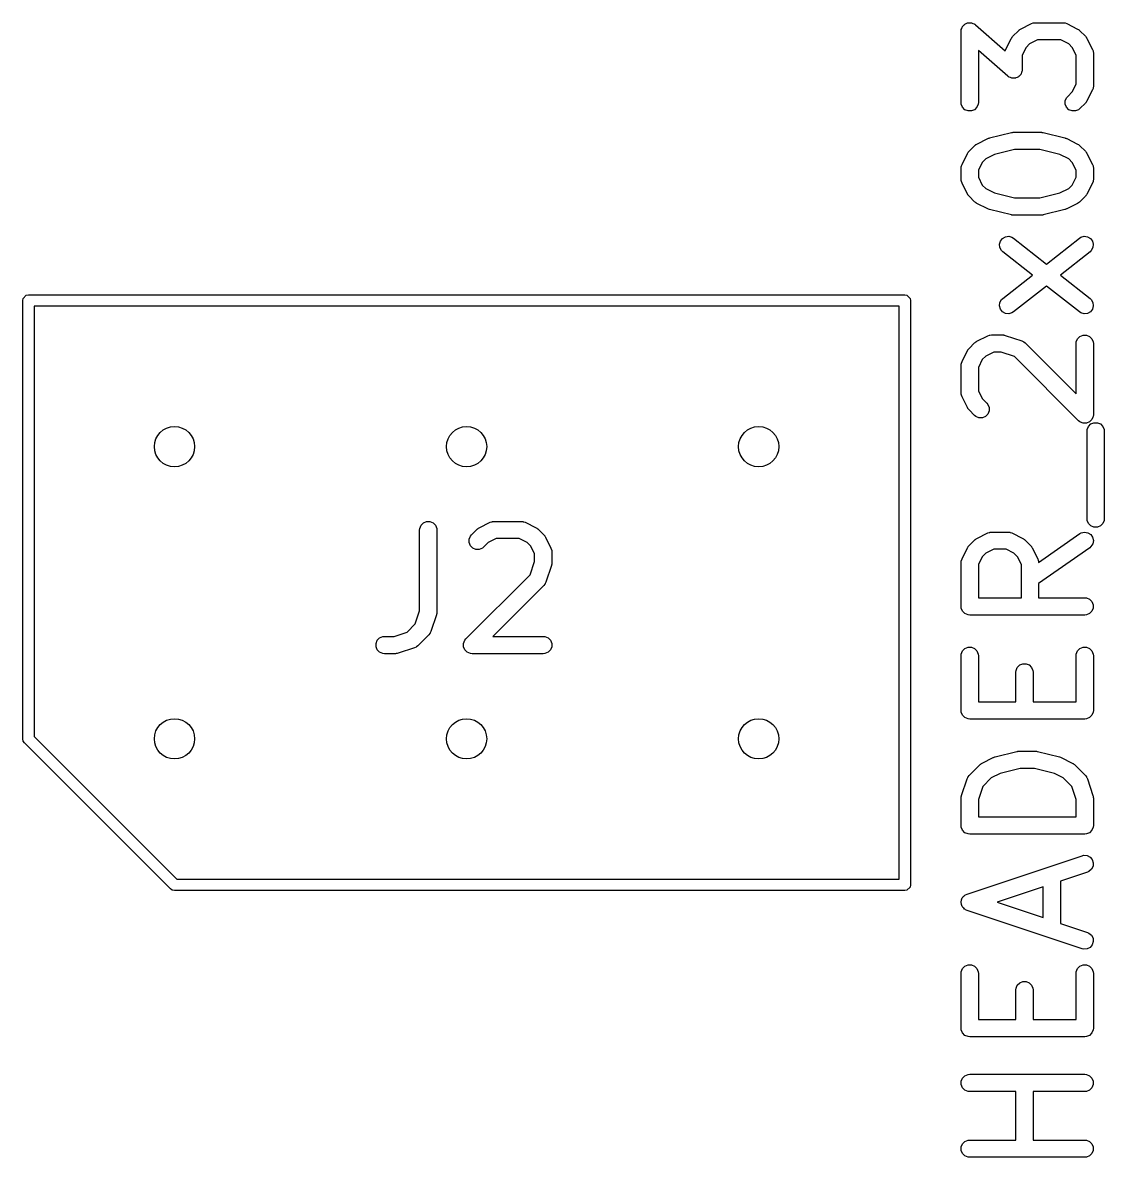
# Model space of a CAD drawing. Header units: inches. Extents: x 4.11 to 10.25, y -6.46 to -1.35.
# Drawn here: x 7.0835 to 7.4537, y -5.8519 to -5.4635 of the extents above; entities that cross this region are included whole.
import ezdxf

# ---------------------------------------------------------------- set-up
doc = ezdxf.new("R2010")
doc.units = ezdxf.units.IN
doc.header["$MEASUREMENT"] = 0
doc.layers.add('BLACK', color=250, linetype='CONTINUOUS')

msp = doc.modelspace()

# ---------------------------------------------------------------- linework, layer by layer
at = {"layer": 'BLACK', "linetype": 'CONTINUOUS'}
for p, q in [((7.40555, -5.46452), (7.40587, -5.46416)), ((7.40587, -5.46416), (7.40596, -5.46411)), ((7.40596, -5.46411), (7.40603, -5.46404)), ((7.40603, -5.46404), (7.40647, -5.46386)), ((7.40647, -5.46386), (7.4069, -5.46365)), ((7.4069, -5.46365), (7.407, -5.46364)), ((7.407, -5.46364), (7.40709, -5.4636)), ((7.40709, -5.4636), (7.40757, -5.4636)), ((7.40757, -5.4636), (7.40805, -5.46357)), ((7.40805, -5.46357), (7.40815, -5.4636)), ((7.40815, -5.4636), (7.40825, -5.4636)), ((7.40825, -5.4636), (7.40869, -5.46379)), ((7.40869, -5.46379), (7.40914, -5.46394)), ((7.40914, -5.46394), (7.40926, -5.46402)), ((7.40926, -5.46402), (7.40931, -5.46404)), ((7.40931, -5.46404), (7.40937, -5.4641)), ((7.40937, -5.4641), (7.40961, -5.46428)), ((7.4251, -5.46573), (7.42885, -5.46386)), ((7.42885, -5.46386), (7.42939, -5.46365)), ((7.42939, -5.46365), (7.42949, -5.46364)), ((7.42949, -5.46364), (7.42959, -5.4636)), ((7.42959, -5.4636), (7.43017, -5.46355)), ((7.43017, -5.46355), (7.43954, -5.46355)), ((7.43954, -5.46355), (7.44012, -5.4636)), ((7.44012, -5.4636), (7.44022, -5.46364)), ((7.44022, -5.46364), (7.44032, -5.46365)), ((7.44032, -5.46365), (7.44086, -5.46386)), ((7.44086, -5.46386), (7.44461, -5.46573)), ((7.40472, -5.4665), (7.40475, -5.46619)), ((7.40472, -5.49087), (7.40472, -5.4665)), ((7.40474, -5.46612), (7.40476, -5.46606)), ((7.40475, -5.46619), (7.40474, -5.46612)), ((7.40476, -5.46606), (7.40477, -5.46592)), ((7.40477, -5.46592), (7.40496, -5.46548)), ((7.40496, -5.46548), (7.40511, -5.46502)), ((7.40511, -5.46502), (7.40518, -5.46495)), ((7.40518, -5.46495), (7.40521, -5.46486)), ((7.40521, -5.46486), (7.40555, -5.46452)), ((7.40961, -5.46428), (7.41982, -5.47321)), ((7.42246, -5.46816), (7.42433, -5.46628)), ((7.42433, -5.46628), (7.42456, -5.4661)), ((7.42456, -5.4661), (7.42461, -5.46604)), ((7.42461, -5.46604), (7.4247, -5.46598)), ((7.4247, -5.46598), (7.42478, -5.46592)), ((7.42478, -5.46592), (7.42485, -5.46589)), ((7.42485, -5.46589), (7.4251, -5.46573)), ((7.44461, -5.46573), (7.44486, -5.46589)), ((7.44486, -5.46589), (7.44493, -5.46592)), ((7.44493, -5.46592), (7.44501, -5.46598)), ((7.44501, -5.46598), (7.4451, -5.46604)), ((7.4451, -5.46604), (7.44515, -5.4661)), ((7.44515, -5.4661), (7.44538, -5.46628)), ((7.44538, -5.46628), (7.44725, -5.46816)), ((7.42003, -5.47268), (7.4219, -5.46893)), ((7.4219, -5.46893), (7.42206, -5.46868)), ((7.42206, -5.46868), (7.42209, -5.46861)), ((7.42209, -5.46861), (7.42215, -5.46853)), ((7.42215, -5.46853), (7.42221, -5.46844)), ((7.42221, -5.46844), (7.42227, -5.46839)), ((7.42227, -5.46839), (7.42246, -5.46816)), ((7.42817, -5.4708), (7.42697, -5.472)), ((7.43086, -5.46945), (7.42817, -5.4708)), ((7.43884, -5.46945), (7.43086, -5.46945)), ((7.44154, -5.4708), (7.43884, -5.46945)), ((7.44274, -5.472), (7.44154, -5.4708)), ((7.44725, -5.46816), (7.44744, -5.46839)), ((7.44744, -5.46839), (7.4475, -5.46844)), ((7.4475, -5.46844), (7.44755, -5.46853)), ((7.44755, -5.46853), (7.44762, -5.46861)), ((7.44762, -5.46861), (7.44765, -5.46868)), ((7.44765, -5.46868), (7.44781, -5.46893)), ((7.44781, -5.46893), (7.44968, -5.47268)), ((7.42072, -5.48184), (7.41062, -5.47301)), ((7.41062, -5.47301), (7.41062, -5.49087)), ((7.41982, -5.47321), (7.42003, -5.47268)), ((7.42697, -5.472), (7.42562, -5.47469)), ((7.42562, -5.47469), (7.42562, -5.47962)), ((7.44409, -5.47469), (7.44274, -5.472)), ((7.44409, -5.48455), (7.44409, -5.47469)), ((7.44968, -5.47268), (7.44989, -5.47322)), ((7.44989, -5.47322), (7.4499, -5.47332)), ((7.4499, -5.47332), (7.44994, -5.47342)), ((7.44994, -5.47342), (7.44999, -5.474)), ((7.44999, -5.474), (7.44999, -5.48525)), ((7.42562, -5.47962), (7.42559, -5.47993)), ((7.42097, -5.48202), (7.42072, -5.48184)), ((7.42103, -5.48208), (7.42097, -5.48202)), ((7.42108, -5.4821), (7.42103, -5.48208)), ((7.42119, -5.48218), (7.42108, -5.4821)), ((7.42165, -5.48233), (7.42119, -5.48218)), ((7.42209, -5.48252), (7.42165, -5.48233)), ((7.42219, -5.48252), (7.42209, -5.48252)), ((7.42229, -5.48255), (7.42219, -5.48252)), ((7.42276, -5.48252), (7.42229, -5.48255)), ((7.42324, -5.48252), (7.42276, -5.48252)), ((7.42334, -5.48248), (7.42324, -5.48252)), ((7.42344, -5.48247), (7.42334, -5.48248)), ((7.42387, -5.48226), (7.42344, -5.48247)), ((7.42431, -5.48208), (7.42387, -5.48226)), ((7.42438, -5.48201), (7.42431, -5.48208)), ((7.42447, -5.48196), (7.42438, -5.48201)), ((7.42478, -5.4816), (7.42447, -5.48196)), ((7.42512, -5.48126), (7.42478, -5.4816)), ((7.42516, -5.48117), (7.42512, -5.48126)), ((7.42523, -5.48109), (7.42516, -5.48117)), ((7.42538, -5.48064), (7.42523, -5.48109)), ((7.42556, -5.4802), (7.42538, -5.48064)), ((7.42558, -5.48006), (7.42556, -5.4802)), ((7.4256, -5.48), (7.42558, -5.48006)), ((7.42559, -5.47993), (7.4256, -5.48)), ((7.4412, -5.48878), (7.44274, -5.48725)), ((7.44274, -5.48725), (7.44409, -5.48455)), ((7.44968, -5.48657), (7.44781, -5.49032)), ((7.44989, -5.48603), (7.44968, -5.48657)), ((7.4499, -5.48592), (7.44989, -5.48603)), ((7.44994, -5.48582), (7.4499, -5.48592)), ((7.44999, -5.48525), (7.44994, -5.48582)), ((7.40477, -5.49145), (7.40472, -5.49087)), ((7.41062, -5.49087), (7.41057, -5.49145)), ((7.44039, -5.49029), (7.44084, -5.48923)), ((7.44039, -5.49145), (7.44039, -5.49029)), ((7.44084, -5.48923), (7.4412, -5.48878)), ((7.44725, -5.49108), (7.44538, -5.49296)), ((7.44744, -5.49086), (7.44725, -5.49108)), ((7.4475, -5.49081), (7.44744, -5.49086)), ((7.44755, -5.49072), (7.4475, -5.49081)), ((7.44762, -5.49064), (7.44755, -5.49072)), ((7.44765, -5.49056), (7.44762, -5.49064)), ((7.44781, -5.49032), (7.44765, -5.49056)), ((7.40521, -5.49251), (7.40477, -5.49145)), ((7.40603, -5.49332), (7.40521, -5.49251)), ((7.40709, -5.49377), (7.40603, -5.49332)), ((7.40825, -5.49377), (7.40709, -5.49377)), ((7.40931, -5.49332), (7.40825, -5.49377)), ((7.41013, -5.49251), (7.40931, -5.49332)), ((7.41057, -5.49145), (7.41013, -5.49251)), ((7.44084, -5.49251), (7.44039, -5.49145)), ((7.44165, -5.49332), (7.44084, -5.49251)), ((7.44271, -5.49377), (7.44165, -5.49332)), ((7.44387, -5.49377), (7.44271, -5.49377)), ((7.44493, -5.49332), (7.44387, -5.49377)), ((7.44538, -5.49296), (7.44493, -5.49332)), ((7.41415, -5.50311), (7.41439, -5.50302)), ((7.41439, -5.50302), (7.41441, -5.50302)), ((7.41441, -5.50302), (7.41445, -5.503)), ((7.41445, -5.503), (7.42195, -5.50113)), ((7.42195, -5.50113), (7.42205, -5.50111)), ((7.42205, -5.50111), (7.42209, -5.5011)), ((7.42209, -5.5011), (7.42231, -5.50108)), ((7.42231, -5.50108), (7.42252, -5.50104)), ((7.42252, -5.50104), (7.42257, -5.50105)), ((7.42257, -5.50105), (7.42267, -5.50104)), ((7.42267, -5.50104), (7.43204, -5.50104)), ((7.43204, -5.50104), (7.43214, -5.50105)), ((7.43214, -5.50105), (7.43219, -5.50104)), ((7.43219, -5.50104), (7.4324, -5.50108)), ((7.4324, -5.50108), (7.43262, -5.5011)), ((7.43262, -5.5011), (7.43266, -5.50111)), ((7.43266, -5.50111), (7.43276, -5.50113)), ((7.43276, -5.50113), (7.44026, -5.503)), ((7.44026, -5.503), (7.4403, -5.50302)), ((7.4403, -5.50302), (7.44032, -5.50302)), ((7.44032, -5.50302), (7.44056, -5.50311)), ((7.40746, -5.50753), (7.40933, -5.50565)), ((7.40933, -5.50565), (7.40956, -5.50547)), ((7.40956, -5.50547), (7.40961, -5.50541)), ((7.40961, -5.50541), (7.4097, -5.50535)), ((7.4097, -5.50535), (7.40978, -5.50529)), ((7.40978, -5.50529), (7.40985, -5.50526)), ((7.40985, -5.50526), (7.4101, -5.5051)), ((7.4101, -5.5051), (7.41385, -5.50323)), ((7.41385, -5.50323), (7.41389, -5.50321)), ((7.41389, -5.50321), (7.41391, -5.5032)), ((7.41391, -5.5032), (7.41415, -5.50311)), ((7.44056, -5.50311), (7.4408, -5.5032)), ((7.4408, -5.5032), (7.44082, -5.50321)), ((7.44082, -5.50321), (7.44086, -5.50323)), ((7.44086, -5.50323), (7.44461, -5.5051)), ((7.44461, -5.5051), (7.44486, -5.50526)), ((7.44486, -5.50526), (7.44493, -5.50529)), ((7.44493, -5.50529), (7.44501, -5.50535)), ((7.44501, -5.50535), (7.4451, -5.50541)), ((7.4451, -5.50541), (7.44515, -5.50547)), ((7.44515, -5.50547), (7.44538, -5.50565)), ((7.44538, -5.50565), (7.44725, -5.50753)), ((7.40503, -5.51205), (7.4069, -5.5083)), ((7.4069, -5.5083), (7.40706, -5.50805)), ((7.40706, -5.50805), (7.40709, -5.50798)), ((7.40709, -5.50798), (7.40716, -5.5079)), ((7.40716, -5.5079), (7.40721, -5.50781)), ((7.40721, -5.50781), (7.40727, -5.50776)), ((7.40727, -5.50776), (7.40746, -5.50753)), ((7.41317, -5.51017), (7.41197, -5.51137)), ((7.4162, -5.50865), (7.41317, -5.51017)), ((7.42303, -5.50695), (7.4162, -5.50865)), ((7.43168, -5.50695), (7.42303, -5.50695)), ((7.43851, -5.50865), (7.43168, -5.50695)), ((7.44154, -5.51017), (7.43851, -5.50865)), ((7.44274, -5.51137), (7.44154, -5.51017)), ((7.44725, -5.50753), (7.44744, -5.50776)), ((7.44744, -5.50776), (7.4475, -5.50781)), ((7.4475, -5.50781), (7.44755, -5.5079)), ((7.44755, -5.5079), (7.44762, -5.50798)), ((7.44762, -5.50798), (7.44765, -5.50805)), ((7.44765, -5.50805), (7.44781, -5.5083)), ((7.44781, -5.5083), (7.44968, -5.51205)), ((7.40472, -5.51337), (7.40477, -5.51279)), ((7.40472, -5.51712), (7.40472, -5.51337)), ((7.40477, -5.51279), (7.40481, -5.51269)), ((7.40481, -5.51269), (7.40482, -5.51259)), ((7.40482, -5.51259), (7.40503, -5.51205)), ((7.41197, -5.51137), (7.41062, -5.51406)), ((7.41062, -5.51406), (7.41062, -5.51642)), ((7.44409, -5.51406), (7.44274, -5.51137)), ((7.44409, -5.51642), (7.44409, -5.51406)), ((7.44968, -5.51205), (7.44989, -5.51259)), ((7.44989, -5.51259), (7.4499, -5.51269)), ((7.4499, -5.51269), (7.44994, -5.51279)), ((7.44994, -5.51279), (7.44999, -5.51337)), ((7.44999, -5.51337), (7.44999, -5.51712)), ((7.40477, -5.51769), (7.40472, -5.51712)), ((7.40481, -5.51779), (7.40477, -5.51769)), ((7.40482, -5.5179), (7.40481, -5.51779)), ((7.40503, -5.51844), (7.40482, -5.5179)), ((7.4069, -5.52219), (7.40503, -5.51844)), ((7.41062, -5.51642), (7.41197, -5.51912)), ((7.44274, -5.51912), (7.44409, -5.51642)), ((7.44968, -5.51844), (7.44781, -5.52219)), ((7.44989, -5.5179), (7.44968, -5.51844)), ((7.4499, -5.51779), (7.44989, -5.5179)), ((7.44994, -5.51769), (7.4499, -5.51779)), ((7.44999, -5.51712), (7.44994, -5.51769)), ((7.40706, -5.52243), (7.4069, -5.52219)), ((7.40709, -5.52251), (7.40706, -5.52243)), ((7.41197, -5.51912), (7.41317, -5.52031)), ((7.41317, -5.52031), (7.4162, -5.52183)), ((7.4162, -5.52183), (7.42303, -5.52354)), ((7.43168, -5.52354), (7.43851, -5.52183)), ((7.43851, -5.52183), (7.44154, -5.52031)), ((7.44154, -5.52031), (7.44274, -5.51912)), ((7.44765, -5.52243), (7.44762, -5.52251)), ((7.44781, -5.52219), (7.44765, -5.52243)), ((7.40716, -5.52259), (7.40709, -5.52251)), ((7.40721, -5.52268), (7.40716, -5.52259)), ((7.40727, -5.52273), (7.40721, -5.52268)), ((7.40746, -5.52295), (7.40727, -5.52273)), ((7.40933, -5.52483), (7.40746, -5.52295)), ((7.40956, -5.52501), (7.40933, -5.52483)), ((7.40961, -5.52507), (7.40956, -5.52501)), ((7.4097, -5.52513), (7.40961, -5.52507)), ((7.40978, -5.5252), (7.4097, -5.52513)), ((7.40985, -5.52523), (7.40978, -5.5252)), ((7.4101, -5.52538), (7.40985, -5.52523)), ((7.41385, -5.52726), (7.4101, -5.52538)), ((7.42303, -5.52354), (7.43168, -5.52354)), ((7.44461, -5.52538), (7.44086, -5.52726)), ((7.44486, -5.52523), (7.44461, -5.52538)), ((7.44493, -5.5252), (7.44486, -5.52523)), ((7.44501, -5.52513), (7.44493, -5.5252)), ((7.4451, -5.52507), (7.44501, -5.52513)), ((7.44515, -5.52501), (7.4451, -5.52507)), ((7.44538, -5.52483), (7.44515, -5.52501)), ((7.44725, -5.52295), (7.44538, -5.52483)), ((7.44744, -5.52273), (7.44725, -5.52295)), ((7.4475, -5.52268), (7.44744, -5.52273)), ((7.44755, -5.52259), (7.4475, -5.52268)), ((7.44762, -5.52251), (7.44755, -5.52259)), ((7.41389, -5.52727), (7.41385, -5.52726)), ((7.41391, -5.52729), (7.41389, -5.52727)), ((7.41415, -5.52737), (7.41391, -5.52729)), ((7.41439, -5.52746), (7.41415, -5.52737)), ((7.41441, -5.52747), (7.41439, -5.52746)), ((7.41445, -5.52748), (7.41441, -5.52747)), ((7.42195, -5.52935), (7.41445, -5.52748)), ((7.42205, -5.52937), (7.42195, -5.52935)), ((7.42209, -5.52939), (7.42205, -5.52937)), ((7.42231, -5.52941), (7.42209, -5.52939)), ((7.42252, -5.52944), (7.42231, -5.52941)), ((7.42257, -5.52943), (7.42252, -5.52944)), ((7.42267, -5.52944), (7.42257, -5.52943)), ((7.43204, -5.52944), (7.42267, -5.52944)), ((7.43214, -5.52943), (7.43204, -5.52944)), ((7.43219, -5.52944), (7.43214, -5.52943)), ((7.4324, -5.52941), (7.43219, -5.52944)), ((7.43262, -5.52939), (7.4324, -5.52941)), ((7.43266, -5.52937), (7.43262, -5.52939)), ((7.43276, -5.52935), (7.43266, -5.52937)), ((7.44026, -5.52748), (7.43276, -5.52935)), ((7.4403, -5.52747), (7.44026, -5.52748)), ((7.44032, -5.52746), (7.4403, -5.52747)), ((7.44056, -5.52737), (7.44032, -5.52746)), ((7.4408, -5.52729), (7.44056, -5.52737)), ((7.44082, -5.52727), (7.4408, -5.52729)), ((7.44086, -5.52726), (7.44082, -5.52727)), ((7.41816, -5.53828), (7.41887, -5.53737)), ((7.41887, -5.53737), (7.41988, -5.53681)), ((7.41988, -5.53681), (7.42102, -5.53667)), ((7.42102, -5.53667), (7.42213, -5.53698)), ((7.42213, -5.53698), (7.42262, -5.53729)), ((7.42262, -5.53729), (7.43392, -5.54617)), ((7.43392, -5.54617), (7.44522, -5.53729)), ((7.44522, -5.53729), (7.4457, -5.53698)), ((7.4457, -5.53698), (7.44681, -5.53667)), ((7.44681, -5.53667), (7.44796, -5.53681)), ((7.44796, -5.53681), (7.44896, -5.53737)), ((7.44896, -5.53737), (7.44967, -5.53828)), ((7.41785, -5.53939), (7.41816, -5.53828)), ((7.41799, -5.54053), (7.41785, -5.53939)), ((7.41855, -5.54154), (7.41799, -5.54053)), ((7.41897, -5.54194), (7.41855, -5.54154)), ((7.44928, -5.54154), (7.44886, -5.54194)), ((7.44985, -5.54053), (7.44928, -5.54154)), ((7.44967, -5.53828), (7.44998, -5.53939)), ((7.44998, -5.53939), (7.44985, -5.54053)), ((7.42914, -5.54992), (7.41897, -5.54194)), ((7.44886, -5.54194), (7.4387, -5.54992)), ((7.41897, -5.55791), (7.42914, -5.54992)), ((7.4387, -5.54992), (7.44886, -5.55791)), ((7.08361, -5.55791), (7.08468, -5.55684)), ((7.08468, -5.55684), (7.08543, -5.55669)), ((7.08543, -5.55669), (7.38543, -5.55669)), ((7.38543, -5.55669), (7.38619, -5.55684)), ((7.38619, -5.55684), (7.38725, -5.55791)), ((7.43392, -5.55368), (7.42262, -5.56256)), ((7.44522, -5.56256), (7.43392, -5.55368)), ((7.08346, -5.55866), (7.08361, -5.55791)), ((7.08346, -5.70866), (7.08346, -5.55866)), ((7.0874, -5.56063), (7.0874, -5.70785)), ((7.38346, -5.56063), (7.0874, -5.56063)), ((7.38346, -5.75669), (7.38346, -5.56063)), ((7.38725, -5.55791), (7.3874, -5.55866)), ((7.3874, -5.55866), (7.3874, -5.75866)), ((7.41785, -5.56046), (7.41799, -5.55932)), ((7.41816, -5.56157), (7.41785, -5.56046)), ((7.41799, -5.55932), (7.41855, -5.55831)), ((7.41855, -5.55831), (7.41897, -5.55791)), ((7.44886, -5.55791), (7.44928, -5.55831)), ((7.44928, -5.55831), (7.44985, -5.55932)), ((7.44998, -5.56046), (7.44967, -5.56157)), ((7.44985, -5.55932), (7.44998, -5.56046)), ((7.41887, -5.56248), (7.41816, -5.56157)), ((7.41988, -5.56304), (7.41887, -5.56248)), ((7.42102, -5.56318), (7.41988, -5.56304)), ((7.42213, -5.56287), (7.42102, -5.56318)), ((7.42262, -5.56256), (7.42213, -5.56287)), ((7.4457, -5.56287), (7.44522, -5.56256)), ((7.44681, -5.56318), (7.4457, -5.56287)), ((7.44796, -5.56304), (7.44681, -5.56318)), ((7.44896, -5.56248), (7.44796, -5.56304)), ((7.44967, -5.56157), (7.44896, -5.56248)), ((7.40956, -5.57296), (7.40961, -5.5729)), ((7.40961, -5.5729), (7.4097, -5.57285)), ((7.4097, -5.57285), (7.40978, -5.57278)), ((7.40978, -5.57278), (7.40985, -5.57275)), ((7.40985, -5.57275), (7.4101, -5.57259)), ((7.4101, -5.57259), (7.41385, -5.57072)), ((7.41385, -5.57072), (7.41439, -5.57051)), ((7.41439, -5.57051), (7.4145, -5.5705)), ((7.4145, -5.5705), (7.41459, -5.57046)), ((7.41459, -5.57046), (7.41517, -5.57041)), ((7.41517, -5.57041), (7.41892, -5.57041)), ((7.41892, -5.57041), (7.41921, -5.57044)), ((7.41921, -5.57044), (7.41929, -5.57043)), ((7.41929, -5.57043), (7.41939, -5.57045)), ((7.41939, -5.57045), (7.41949, -5.57046)), ((7.41949, -5.57046), (7.41957, -5.57049)), ((7.41957, -5.57049), (7.41985, -5.57056)), ((7.41985, -5.57056), (7.42548, -5.57243)), ((7.42548, -5.57243), (7.42601, -5.57267)), ((7.42601, -5.57267), (7.42609, -5.57274)), ((7.42609, -5.57274), (7.42618, -5.57278)), ((7.42618, -5.57278), (7.42663, -5.57315)), ((7.44409, -5.57336), (7.44414, -5.57278)), ((7.44414, -5.57278), (7.44459, -5.57172)), ((7.44459, -5.57172), (7.4454, -5.5709)), ((7.4454, -5.5709), (7.44646, -5.57046)), ((7.44646, -5.57046), (7.44762, -5.57046)), ((7.44762, -5.57046), (7.44868, -5.5709)), ((7.44868, -5.5709), (7.4495, -5.57172)), ((7.4495, -5.57172), (7.44994, -5.57278)), ((7.44994, -5.57278), (7.44999, -5.57336)), ((7.40503, -5.57954), (7.4069, -5.57579)), ((7.4069, -5.57579), (7.40706, -5.57554)), ((7.40706, -5.57554), (7.40709, -5.57547)), ((7.40709, -5.57547), (7.40716, -5.57539)), ((7.40716, -5.57539), (7.40721, -5.5753)), ((7.40721, -5.5753), (7.40727, -5.57525)), ((7.40727, -5.57525), (7.40746, -5.57502)), ((7.40746, -5.57502), (7.40933, -5.57315)), ((7.40933, -5.57315), (7.40956, -5.57296)), ((7.41587, -5.57631), (7.41317, -5.57766)), ((7.41844, -5.57631), (7.41587, -5.57631)), ((7.42295, -5.57782), (7.41844, -5.57631)), ((7.42663, -5.57315), (7.44409, -5.5906)), ((7.44409, -5.5906), (7.44409, -5.57336)), ((7.44999, -5.57336), (7.44999, -5.59773)), ((7.40472, -5.58086), (7.40477, -5.58028)), ((7.40477, -5.58028), (7.40481, -5.58018)), ((7.40481, -5.58018), (7.40482, -5.58008)), ((7.40482, -5.58008), (7.40503, -5.57954)), ((7.41197, -5.57886), (7.41062, -5.58156)), ((7.41317, -5.57766), (7.41197, -5.57886)), ((7.44495, -5.59982), (7.42295, -5.57782)), ((7.40472, -5.59023), (7.40472, -5.58086)), ((7.41062, -5.58156), (7.41062, -5.58954)), ((7.40477, -5.59081), (7.40472, -5.59023)), ((7.40481, -5.59091), (7.40477, -5.59081)), ((7.40482, -5.59101), (7.40481, -5.59091)), ((7.40503, -5.59155), (7.40482, -5.59101)), ((7.4069, -5.5953), (7.40503, -5.59155)), ((7.41062, -5.58954), (7.41197, -5.59223)), ((7.41197, -5.59223), (7.41351, -5.59377)), ((7.40706, -5.59555), (7.4069, -5.5953)), ((7.40709, -5.59562), (7.40706, -5.59555)), ((7.40716, -5.5957), (7.40709, -5.59562)), ((7.40721, -5.59579), (7.40716, -5.5957)), ((7.40727, -5.59584), (7.40721, -5.59579)), ((7.40746, -5.59607), (7.40727, -5.59584)), ((7.40933, -5.59794), (7.40746, -5.59607)), ((7.41351, -5.59377), (7.41387, -5.59422)), ((7.41387, -5.59422), (7.41432, -5.59528)), ((7.41432, -5.59528), (7.41432, -5.59643)), ((7.40978, -5.59831), (7.40933, -5.59794)), ((7.41084, -5.59875), (7.40978, -5.59831)), ((7.412, -5.59875), (7.41084, -5.59875)), ((7.41306, -5.59831), (7.412, -5.59875)), ((7.41387, -5.5975), (7.41306, -5.59831)), ((7.41432, -5.59643), (7.41387, -5.5975)), ((7.4454, -5.60019), (7.44495, -5.59982)), ((7.4495, -5.59937), (7.44868, -5.60019)), ((7.44981, -5.59862), (7.4495, -5.59937)), ((7.44994, -5.59831), (7.44981, -5.59862)), ((7.44999, -5.59773), (7.44994, -5.59831)), ((7.44615, -5.6005), (7.4454, -5.60019)), ((7.44646, -5.60063), (7.44615, -5.6005)), ((7.44762, -5.60063), (7.44646, -5.60063)), ((7.44646, -5.60063), (7.44646, -5.60063)), ((7.44868, -5.60019), (7.44762, -5.60063)), ((7.44784, -5.60336), (7.44789, -5.60278)), ((7.44784, -5.63335), (7.44784, -5.60336)), ((7.44789, -5.60278), (7.44833, -5.60172)), ((7.44833, -5.60172), (7.44915, -5.6009)), ((7.44915, -5.6009), (7.45021, -5.60046)), ((7.45021, -5.60046), (7.45137, -5.60046)), ((7.45137, -5.60046), (7.45243, -5.6009)), ((7.45243, -5.6009), (7.45324, -5.60172)), ((7.45324, -5.60172), (7.45369, -5.60278)), ((7.45369, -5.60278), (7.45374, -5.60336)), ((7.45374, -5.60336), (7.45374, -5.63335)), ((7.21985, -5.63556), (7.22067, -5.63474)), ((7.22067, -5.63474), (7.22173, -5.6343)), ((7.22173, -5.6343), (7.22289, -5.6343)), ((7.22289, -5.6343), (7.22395, -5.63474)), ((7.22395, -5.63474), (7.22476, -5.63556)), ((7.23974, -5.63643), (7.24349, -5.63456)), ((7.24349, -5.63456), (7.24403, -5.63435)), ((7.24403, -5.63435), (7.24413, -5.63434)), ((7.24413, -5.63434), (7.24423, -5.6343)), ((7.24423, -5.6343), (7.24481, -5.63424)), ((7.24481, -5.63424), (7.25418, -5.63424)), ((7.25418, -5.63424), (7.25476, -5.6343)), ((7.25476, -5.6343), (7.25485, -5.63434)), ((7.25485, -5.63434), (7.25496, -5.63435)), ((7.25496, -5.63435), (7.2555, -5.63456)), ((7.2555, -5.63456), (7.25925, -5.63643)), ((7.44789, -5.63393), (7.44784, -5.63335)), ((7.44833, -5.63499), (7.44789, -5.63393)), ((7.44915, -5.63581), (7.44833, -5.63499)), ((7.45324, -5.63499), (7.45243, -5.63581)), ((7.45369, -5.63393), (7.45324, -5.63499)), ((7.45374, -5.63335), (7.45369, -5.63393)), ((7.21936, -5.6372), (7.21941, -5.63662)), ((7.21936, -5.66484), (7.21936, -5.6372)), ((7.21941, -5.63662), (7.21985, -5.63556)), ((7.22476, -5.63556), (7.22521, -5.63662)), ((7.22521, -5.63662), (7.22526, -5.6372)), ((7.22526, -5.6372), (7.22526, -5.66532)), ((7.23673, -5.63931), (7.23709, -5.63886)), ((7.23709, -5.63886), (7.23897, -5.63698)), ((7.23897, -5.63698), (7.2392, -5.6368)), ((7.2392, -5.6368), (7.23925, -5.63674)), ((7.23925, -5.63674), (7.23934, -5.63668)), ((7.23934, -5.63668), (7.23942, -5.63662)), ((7.23942, -5.63662), (7.23949, -5.63659)), ((7.23949, -5.63659), (7.23974, -5.63643)), ((7.25925, -5.63643), (7.2595, -5.63659)), ((7.2595, -5.63659), (7.25957, -5.63662)), ((7.25957, -5.63662), (7.25965, -5.63668)), ((7.25965, -5.63668), (7.25974, -5.63674)), ((7.25974, -5.63674), (7.25979, -5.6368)), ((7.25979, -5.6368), (7.26002, -5.63698)), ((7.26002, -5.63698), (7.26189, -5.63886)), ((7.26189, -5.63886), (7.26208, -5.63909)), ((7.4101, -5.64008), (7.41385, -5.63821)), ((7.41385, -5.63821), (7.41439, -5.638)), ((7.41439, -5.638), (7.4145, -5.638)), ((7.4145, -5.638), (7.41459, -5.63796)), ((7.41459, -5.63796), (7.41517, -5.6379)), ((7.41517, -5.6379), (7.42079, -5.6379)), ((7.42079, -5.6379), (7.42137, -5.63796)), ((7.42137, -5.63796), (7.42147, -5.638)), ((7.42147, -5.638), (7.42157, -5.638)), ((7.42157, -5.638), (7.42211, -5.63821)), ((7.42211, -5.63821), (7.42586, -5.64008)), ((7.43124, -5.64831), (7.44535, -5.63843)), ((7.44535, -5.63843), (7.44585, -5.63815)), ((7.44585, -5.63815), (7.44698, -5.6379)), ((7.44698, -5.6379), (7.44811, -5.6381)), ((7.44811, -5.6381), (7.44908, -5.63872)), ((7.44908, -5.63872), (7.44974, -5.63966)), ((7.45021, -5.63625), (7.44915, -5.63581)), ((7.45137, -5.63625), (7.45021, -5.63625)), ((7.45243, -5.63581), (7.45137, -5.63625)), ((7.23629, -5.64037), (7.23673, -5.63931)), ((7.23629, -5.64152), (7.23629, -5.64037)), ((7.23673, -5.64259), (7.23629, -5.64152)), ((7.23754, -5.6434), (7.23673, -5.64259)), ((7.24281, -5.6415), (7.24127, -5.64304)), ((7.2455, -5.64015), (7.24281, -5.6415)), ((7.25348, -5.64015), (7.2455, -5.64015)), ((7.25618, -5.6415), (7.25348, -5.64015)), ((7.25738, -5.6427), (7.25618, -5.6415)), ((7.25873, -5.64539), (7.25738, -5.6427)), ((7.26208, -5.63909), (7.26214, -5.63914)), ((7.26214, -5.63914), (7.26219, -5.63923)), ((7.26219, -5.63923), (7.26226, -5.63931)), ((7.26226, -5.63931), (7.26229, -5.63938)), ((7.26229, -5.63938), (7.26245, -5.63963)), ((7.26245, -5.63963), (7.26432, -5.64338)), ((7.40716, -5.64288), (7.40721, -5.64279)), ((7.40721, -5.64279), (7.40727, -5.64274)), ((7.40727, -5.64274), (7.40746, -5.64251)), ((7.40746, -5.64251), (7.40933, -5.64064)), ((7.40933, -5.64064), (7.40956, -5.64045)), ((7.40956, -5.64045), (7.40961, -5.64039)), ((7.40961, -5.64039), (7.4097, -5.64034)), ((7.4097, -5.64034), (7.40978, -5.64027)), ((7.40978, -5.64027), (7.40985, -5.64024)), ((7.40985, -5.64024), (7.4101, -5.64008)), ((7.42586, -5.64008), (7.42611, -5.64024)), ((7.42611, -5.64024), (7.42618, -5.64027)), ((7.42618, -5.64027), (7.42626, -5.64034)), ((7.42626, -5.64034), (7.42635, -5.64039)), ((7.42635, -5.64039), (7.4264, -5.64045)), ((7.4264, -5.64045), (7.42663, -5.64064)), ((7.42663, -5.64064), (7.42851, -5.64251)), ((7.42851, -5.64251), (7.42869, -5.64274)), ((7.42869, -5.64274), (7.42875, -5.64279)), ((7.42875, -5.64279), (7.42881, -5.64288)), ((7.44979, -5.64192), (7.44917, -5.64289)), ((7.44974, -5.63966), (7.44999, -5.64079)), ((7.44999, -5.64079), (7.44979, -5.64192)), ((7.23861, -5.64384), (7.23754, -5.6434)), ((7.23976, -5.64384), (7.23861, -5.64384)), ((7.24082, -5.6434), (7.23976, -5.64384)), ((7.24127, -5.64304), (7.24082, -5.6434)), ((7.25873, -5.64797), (7.25873, -5.64539)), ((7.26432, -5.64338), (7.26453, -5.64392)), ((7.26453, -5.64392), (7.26454, -5.64402)), ((7.26454, -5.64402), (7.26458, -5.64412)), ((7.26458, -5.64412), (7.26463, -5.6447)), ((7.26463, -5.6447), (7.26463, -5.64845)), ((7.40503, -5.64703), (7.4069, -5.64328)), ((7.4069, -5.64328), (7.40706, -5.64303)), ((7.40706, -5.64303), (7.40709, -5.64296)), ((7.40709, -5.64296), (7.40716, -5.64288)), ((7.41197, -5.64635), (7.41062, -5.64905)), ((7.41317, -5.64515), (7.41197, -5.64635)), ((7.41587, -5.6438), (7.41317, -5.64515)), ((7.4201, -5.6438), (7.41587, -5.6438)), ((7.42279, -5.64515), (7.4201, -5.6438)), ((7.42399, -5.64635), (7.42279, -5.64515)), ((7.42534, -5.64905), (7.42399, -5.64635)), ((7.42881, -5.64288), (7.42887, -5.64296)), ((7.42887, -5.64296), (7.4289, -5.64303)), ((7.4289, -5.64303), (7.42906, -5.64328)), ((7.42906, -5.64328), (7.43093, -5.64703)), ((7.44873, -5.64327), (7.43125, -5.65551)), ((7.44917, -5.64289), (7.44873, -5.64327)), ((7.25722, -5.65248), (7.25873, -5.64797)), ((7.26448, -5.64938), (7.26261, -5.655)), ((7.26455, -5.64909), (7.26448, -5.64938)), ((7.26458, -5.64902), (7.26455, -5.64909)), ((7.26459, -5.64892), (7.26458, -5.64902)), ((7.26461, -5.64882), (7.26459, -5.64892)), ((7.26463, -5.64845), (7.2646, -5.64874)), ((7.2646, -5.64874), (7.26461, -5.64882)), ((7.40472, -5.64835), (7.40477, -5.64777)), ((7.40472, -5.66335), (7.40472, -5.64835)), ((7.40477, -5.64777), (7.40481, -5.64768)), ((7.40481, -5.64768), (7.40482, -5.64757)), ((7.40482, -5.64757), (7.40503, -5.64703)), ((7.41062, -5.64905), (7.41062, -5.6604)), ((7.42534, -5.6604), (7.42534, -5.64905)), ((7.43093, -5.64703), (7.43114, -5.64757)), ((7.43114, -5.64757), (7.43115, -5.64768)), ((7.43115, -5.64768), (7.43119, -5.64777)), ((7.43119, -5.64777), (7.43124, -5.64831)), ((7.23522, -5.67448), (7.25722, -5.65248)), ((7.26189, -5.65616), (7.24444, -5.67361)), ((7.26226, -5.65571), (7.26189, -5.65616)), ((7.2623, -5.65561), (7.26226, -5.65571)), ((7.26237, -5.65553), (7.2623, -5.65561)), ((7.26261, -5.655), (7.26237, -5.65553)), ((7.43125, -5.65551), (7.43125, -5.6604)), ((7.41062, -5.6604), (7.42534, -5.6604)), ((7.43125, -5.6604), (7.44704, -5.6604)), ((7.44704, -5.6604), (7.44762, -5.66045)), ((7.44762, -5.66045), (7.44868, -5.66089)), ((7.44868, -5.66089), (7.4495, -5.66171)), ((7.4495, -5.66171), (7.44994, -5.66277)), ((7.21785, -5.66935), (7.21936, -5.66484)), ((7.22518, -5.66597), (7.22511, -5.66625)), ((7.22521, -5.6659), (7.22518, -5.66597)), ((7.22522, -5.66579), (7.22521, -5.6659)), ((7.22524, -5.66569), (7.22522, -5.66579)), ((7.22526, -5.66532), (7.22523, -5.66561)), ((7.22523, -5.66561), (7.22524, -5.66569)), ((7.40477, -5.66392), (7.40472, -5.66335)), ((7.40521, -5.66499), (7.40477, -5.66392)), ((7.40603, -5.6658), (7.40521, -5.66499)), ((7.40709, -5.66624), (7.40603, -5.6658)), ((7.44868, -5.6658), (7.44762, -5.66624)), ((7.4495, -5.66499), (7.44868, -5.6658)), ((7.44994, -5.66392), (7.4495, -5.66499)), ((7.44994, -5.66277), (7.44994, -5.66392)), ((7.21509, -5.67211), (7.21785, -5.66935)), ((7.22511, -5.66625), (7.22324, -5.67188)), ((7.40767, -5.6663), (7.40709, -5.66624)), ((7.44704, -5.6663), (7.40767, -5.6663)), ((7.44762, -5.66624), (7.44704, -5.6663)), ((7.20567, -5.67411), (7.20674, -5.67367)), ((7.20674, -5.67367), (7.20731, -5.67361)), ((7.20731, -5.67361), (7.21058, -5.67361)), ((7.21058, -5.67361), (7.21509, -5.67211)), ((7.22252, -5.67303), (7.21877, -5.67678)), ((7.22289, -5.67258), (7.22252, -5.67303)), ((7.22293, -5.67249), (7.22289, -5.67258)), ((7.223, -5.67241), (7.22293, -5.67249)), ((7.22324, -5.67188), (7.223, -5.67241)), ((7.24444, -5.67361), (7.26168, -5.67361)), ((7.26168, -5.67361), (7.26226, -5.67367)), ((7.26226, -5.67367), (7.26332, -5.67411)), ((7.20442, -5.67599), (7.20486, -5.67493)), ((7.20442, -5.67714), (7.20442, -5.67599)), ((7.20486, -5.67821), (7.20442, -5.67714)), ((7.20486, -5.67493), (7.20567, -5.67411)), ((7.21762, -5.67749), (7.21199, -5.67937)), ((7.21815, -5.67726), (7.21762, -5.67749)), ((7.21823, -5.67719), (7.21815, -5.67726)), ((7.21833, -5.67715), (7.21823, -5.67719)), ((7.21877, -5.67678), (7.21833, -5.67715)), ((7.23441, -5.67599), (7.23485, -5.67493)), ((7.23441, -5.67714), (7.23441, -5.67599)), ((7.23485, -5.67821), (7.23441, -5.67714)), ((7.23485, -5.67493), (7.23522, -5.67448)), ((7.26332, -5.67411), (7.26413, -5.67493)), ((7.26413, -5.67493), (7.26458, -5.67599)), ((7.26458, -5.67714), (7.26413, -5.67821)), ((7.26458, -5.67599), (7.26458, -5.67714)), ((7.40521, -5.67858), (7.40603, -5.67777)), ((7.40603, -5.67777), (7.40709, -5.67733)), ((7.40709, -5.67733), (7.40825, -5.67733)), ((7.40825, -5.67733), (7.40931, -5.67777)), ((7.40931, -5.67777), (7.41013, -5.67858)), ((7.44459, -5.67858), (7.4454, -5.67777)), ((7.4454, -5.67777), (7.44646, -5.67733)), ((7.44646, -5.67733), (7.44762, -5.67733)), ((7.44762, -5.67733), (7.44868, -5.67777)), ((7.44868, -5.67777), (7.4495, -5.67858)), ((7.20567, -5.67902), (7.20486, -5.67821)), ((7.20674, -5.67946), (7.20567, -5.67902)), ((7.20731, -5.67952), (7.20674, -5.67946)), ((7.21106, -5.67952), (7.20731, -5.67952)), ((7.21135, -5.67949), (7.21106, -5.67952)), ((7.21143, -5.6795), (7.21135, -5.67949)), ((7.21153, -5.67947), (7.21143, -5.6795)), ((7.21164, -5.67946), (7.21153, -5.67947)), ((7.21171, -5.67943), (7.21164, -5.67946)), ((7.21199, -5.67937), (7.21171, -5.67943)), ((7.23567, -5.67902), (7.23485, -5.67821)), ((7.23673, -5.67946), (7.23567, -5.67902)), ((7.23731, -5.67952), (7.23673, -5.67946)), ((7.26168, -5.67952), (7.23731, -5.67952)), ((7.26226, -5.67946), (7.26168, -5.67952)), ((7.26332, -5.67902), (7.26226, -5.67946)), ((7.26413, -5.67821), (7.26332, -5.67902)), ((7.40472, -5.68022), (7.40477, -5.67965)), ((7.40472, -5.69897), (7.40472, -5.68022)), ((7.40477, -5.67965), (7.40521, -5.67858)), ((7.41013, -5.67858), (7.41057, -5.67965)), ((7.41057, -5.67965), (7.41062, -5.68022)), ((7.41062, -5.68022), (7.41062, -5.69602)), ((7.44409, -5.68022), (7.44414, -5.67965)), ((7.44409, -5.69602), (7.44409, -5.68022)), ((7.44414, -5.67965), (7.44459, -5.67858)), ((7.4495, -5.67858), (7.44994, -5.67965)), ((7.44994, -5.67965), (7.44999, -5.68022)), ((7.44999, -5.68022), (7.44999, -5.69897)), ((7.42346, -5.68585), (7.42352, -5.68527)), ((7.42352, -5.68527), (7.42396, -5.68421)), ((7.42396, -5.68421), (7.42478, -5.68339)), ((7.42478, -5.68339), (7.42584, -5.68295)), ((7.42584, -5.68295), (7.42699, -5.68295)), ((7.42699, -5.68295), (7.42806, -5.68339)), ((7.42806, -5.68339), (7.42887, -5.68421)), ((7.42887, -5.68421), (7.42931, -5.68527)), ((7.42931, -5.68527), (7.42937, -5.68585)), ((7.42346, -5.69602), (7.42346, -5.68585)), ((7.42937, -5.68585), (7.42937, -5.69602)), ((7.41062, -5.69602), (7.42346, -5.69602)), ((7.42937, -5.69602), (7.44409, -5.69602)), ((7.40477, -5.69954), (7.40472, -5.69897)), ((7.40521, -5.70061), (7.40477, -5.69954)), ((7.40603, -5.70142), (7.40521, -5.70061)), ((7.4495, -5.70061), (7.44868, -5.70142)), ((7.44994, -5.69954), (7.4495, -5.70061)), ((7.44999, -5.69897), (7.44994, -5.69954)), ((7.40709, -5.70186), (7.40603, -5.70142)), ((7.40767, -5.70192), (7.40709, -5.70186)), ((7.44704, -5.70192), (7.40767, -5.70192)), ((7.44762, -5.70186), (7.44704, -5.70192)), ((7.44868, -5.70142), (7.44762, -5.70186)), ((7.08361, -5.70941), (7.08346, -5.70866)), ((7.0874, -5.70785), (7.13625, -5.75669)), ((7.08404, -5.71005), (7.08361, -5.70941)), ((7.13404, -5.76005), (7.08404, -5.71005)), ((7.41197, -5.71695), (7.41572, -5.71508)), ((7.41572, -5.71508), (7.41577, -5.71506)), ((7.41577, -5.71506), (7.41578, -5.71505)), ((7.41578, -5.71505), (7.41602, -5.71496)), ((7.41602, -5.71496), (7.41626, -5.71487)), ((7.41626, -5.71487), (7.41629, -5.71487)), ((7.41629, -5.71487), (7.41633, -5.71485)), ((7.41633, -5.71485), (7.42383, -5.71298)), ((7.42383, -5.71298), (7.42393, -5.71296)), ((7.42393, -5.71296), (7.42397, -5.71295)), ((7.42397, -5.71295), (7.42418, -5.71292)), ((7.42418, -5.71292), (7.4244, -5.71289)), ((7.4244, -5.71289), (7.42444, -5.7129)), ((7.42444, -5.7129), (7.42454, -5.71289)), ((7.42454, -5.71289), (7.43017, -5.71289)), ((7.43017, -5.71289), (7.43027, -5.7129)), ((7.43027, -5.7129), (7.43031, -5.71289)), ((7.43031, -5.71289), (7.43053, -5.71292)), ((7.43053, -5.71292), (7.43074, -5.71295)), ((7.43074, -5.71295), (7.43078, -5.71296)), ((7.43078, -5.71296), (7.43088, -5.71298)), ((7.43088, -5.71298), (7.43838, -5.71485)), ((7.43838, -5.71485), (7.43842, -5.71487)), ((7.43842, -5.71487), (7.43845, -5.71487)), ((7.43845, -5.71487), (7.43869, -5.71496)), ((7.43869, -5.71496), (7.43893, -5.71505)), ((7.43893, -5.71505), (7.43894, -5.71506)), ((7.43894, -5.71506), (7.43899, -5.71508)), ((7.43899, -5.71508), (7.44274, -5.71695)), ((7.40746, -5.72125), (7.41121, -5.7175)), ((7.41121, -5.7175), (7.41143, -5.71732)), ((7.41143, -5.71732), (7.41148, -5.71726)), ((7.41148, -5.71726), (7.41157, -5.7172)), ((7.41157, -5.7172), (7.41165, -5.71714)), ((7.41165, -5.71714), (7.41173, -5.71711)), ((7.41173, -5.71711), (7.41197, -5.71695)), ((7.41807, -5.7205), (7.41504, -5.72202)), ((7.42491, -5.71879), (7.41807, -5.7205)), ((7.4298, -5.71879), (7.42491, -5.71879)), ((7.43664, -5.7205), (7.4298, -5.71879)), ((7.43967, -5.72202), (7.43664, -5.7205)), ((7.44274, -5.71695), (7.44298, -5.71711)), ((7.44298, -5.71711), (7.44306, -5.71714)), ((7.44306, -5.71714), (7.44314, -5.7172)), ((7.44314, -5.7172), (7.44323, -5.71726)), ((7.44323, -5.71726), (7.44328, -5.71732)), ((7.44328, -5.71732), (7.4435, -5.7175)), ((7.4435, -5.7175), (7.44725, -5.72125)), ((7.40487, -5.72803), (7.40674, -5.72241)), ((7.40674, -5.72241), (7.40698, -5.72188)), ((7.40698, -5.72188), (7.40705, -5.7218)), ((7.40705, -5.7218), (7.40709, -5.7217)), ((7.40709, -5.7217), (7.40746, -5.72125)), ((7.41504, -5.72202), (7.41213, -5.72494)), ((7.44258, -5.72494), (7.43967, -5.72202)), ((7.44725, -5.72125), (7.44762, -5.7217)), ((7.44762, -5.7217), (7.44766, -5.7218)), ((7.44766, -5.7218), (7.44773, -5.72188)), ((7.44773, -5.72188), (7.44797, -5.72241)), ((7.44797, -5.72241), (7.44984, -5.72803)), ((7.4048, -5.72832), (7.40487, -5.72803)), ((7.41213, -5.72494), (7.41062, -5.72944)), ((7.44409, -5.72944), (7.44258, -5.72494)), ((7.44984, -5.72803), (7.44991, -5.72832)), ((7.40472, -5.72897), (7.40475, -5.72867)), ((7.40472, -5.73834), (7.40472, -5.72897)), ((7.40474, -5.7286), (7.40476, -5.72849)), ((7.40475, -5.72867), (7.40474, -5.7286)), ((7.40476, -5.72849), (7.40477, -5.72839)), ((7.40477, -5.72839), (7.4048, -5.72832)), ((7.41062, -5.72944), (7.41062, -5.73539)), ((7.44409, -5.73539), (7.44409, -5.72944)), ((7.44991, -5.72832), (7.44994, -5.72839)), ((7.44994, -5.72839), (7.44995, -5.72849)), ((7.44995, -5.72849), (7.44997, -5.7286)), ((7.44997, -5.7286), (7.44996, -5.72867)), ((7.44996, -5.72867), (7.44999, -5.72897)), ((7.44999, -5.72897), (7.44999, -5.73834)), ((7.41062, -5.73539), (7.44409, -5.73539)), ((7.40477, -5.73891), (7.40472, -5.73834)), ((7.40521, -5.73998), (7.40477, -5.73891)), ((7.44994, -5.73891), (7.4495, -5.73998)), ((7.44999, -5.73834), (7.44994, -5.73891)), ((7.40603, -5.74079), (7.40521, -5.73998)), ((7.40709, -5.74123), (7.40603, -5.74079)), ((7.40767, -5.74129), (7.40709, -5.74123)), ((7.44704, -5.74129), (7.40767, -5.74129)), ((7.44762, -5.74123), (7.44704, -5.74129)), ((7.44868, -5.74079), (7.44762, -5.74123)), ((7.4495, -5.73998), (7.44868, -5.74079)), ((7.40674, -5.76178), (7.44611, -5.74866)), ((7.44611, -5.74866), (7.44667, -5.74853)), ((7.44667, -5.74853), (7.44782, -5.74861)), ((7.44782, -5.74861), (7.44885, -5.74913)), ((7.44885, -5.74913), (7.44961, -5.75)), ((7.44961, -5.75), (7.44997, -5.75109)), ((7.44997, -5.75109), (7.44989, -5.75224)), ((7.44797, -5.75426), (7.43874, -5.75734)), ((7.4485, -5.75403), (7.44797, -5.75426)), ((7.44937, -5.75327), (7.4485, -5.75403)), ((7.44989, -5.75224), (7.44937, -5.75327)), ((7.13625, -5.75669), (7.38346, -5.75669)), ((7.3874, -5.75866), (7.38725, -5.75941)), ((7.43284, -5.75931), (7.41701, -5.76459)), ((7.43284, -5.76986), (7.43284, -5.75931)), ((7.43874, -5.75734), (7.43874, -5.77183)), ((7.13468, -5.76048), (7.13404, -5.76005)), ((7.13543, -5.76063), (7.13468, -5.76048)), ((7.38543, -5.76063), (7.13543, -5.76063)), ((7.38619, -5.76048), (7.38543, -5.76063)), ((7.38725, -5.75941), (7.38619, -5.76048)), ((7.40499, -5.76347), (7.4051, -5.76312)), ((7.4051, -5.76312), (7.40524, -5.76296)), ((7.40524, -5.76296), (7.40534, -5.76278)), ((7.40534, -5.76278), (7.40562, -5.76253)), ((7.40562, -5.76253), (7.40586, -5.76225)), ((7.40586, -5.76225), (7.40605, -5.76216)), ((7.40605, -5.76216), (7.40621, -5.76202)), ((7.40621, -5.76202), (7.40674, -5.76178)), ((7.40474, -5.76422), (7.40481, -5.76402)), ((7.40477, -5.76459), (7.40474, -5.76422)), ((7.40474, -5.76495), (7.40477, -5.76459)), ((7.40481, -5.76516), (7.40474, -5.76495)), ((7.40481, -5.76402), (7.40482, -5.76381)), ((7.40482, -5.76537), (7.40481, -5.76516)), ((7.40482, -5.76381), (7.40499, -5.76347)), ((7.40499, -5.7657), (7.40482, -5.76537)), ((7.4051, -5.76605), (7.40499, -5.7657)), ((7.40524, -5.76621), (7.4051, -5.76605)), ((7.40534, -5.7664), (7.40524, -5.76621)), ((7.40562, -5.76664), (7.40534, -5.7664)), ((7.40586, -5.76692), (7.40562, -5.76664)), ((7.40605, -5.76701), (7.40586, -5.76692)), ((7.40621, -5.76715), (7.40605, -5.76701)), ((7.41701, -5.76459), (7.43284, -5.76986)), ((7.40674, -5.76739), (7.40621, -5.76715)), ((7.44611, -5.78051), (7.40674, -5.76739)), ((7.43874, -5.77183), (7.44797, -5.77491)), ((7.44797, -5.77491), (7.4485, -5.77514)), ((7.4485, -5.77514), (7.44937, -5.7759)), ((7.44937, -5.7759), (7.44989, -5.77693)), ((7.44997, -5.77808), (7.44961, -5.77917)), ((7.44989, -5.77693), (7.44997, -5.77808)), ((7.44667, -5.78064), (7.44611, -5.78051)), ((7.44782, -5.78056), (7.44667, -5.78064)), ((7.44885, -5.78004), (7.44782, -5.78056)), ((7.44961, -5.77917), (7.44885, -5.78004)), ((7.40521, -5.78732), (7.40603, -5.7865)), ((7.40603, -5.7865), (7.40709, -5.78606)), ((7.40709, -5.78606), (7.40825, -5.78606)), ((7.40825, -5.78606), (7.40931, -5.7865)), ((7.40931, -5.7865), (7.41013, -5.78732)), ((7.44459, -5.78732), (7.4454, -5.7865)), ((7.4454, -5.7865), (7.44646, -5.78606)), ((7.44646, -5.78606), (7.44762, -5.78606)), ((7.44762, -5.78606), (7.44868, -5.7865)), ((7.44868, -5.7865), (7.4495, -5.78732)), ((7.40472, -5.78896), (7.40477, -5.78838)), ((7.40472, -5.80771), (7.40472, -5.78896)), ((7.40477, -5.78838), (7.40521, -5.78732)), ((7.41013, -5.78732), (7.41057, -5.78838)), ((7.41057, -5.78838), (7.41062, -5.78896)), ((7.41062, -5.78896), (7.41062, -5.80475)), ((7.44409, -5.78896), (7.44414, -5.78838)), ((7.44409, -5.80475), (7.44409, -5.78896)), ((7.44414, -5.78838), (7.44459, -5.78732)), ((7.4495, -5.78732), (7.44994, -5.78838)), ((7.44994, -5.78838), (7.44999, -5.78896)), ((7.44999, -5.78896), (7.44999, -5.80771)), ((7.42346, -5.79458), (7.42352, -5.79401)), ((7.42352, -5.79401), (7.42396, -5.79294)), ((7.42396, -5.79294), (7.42478, -5.79213)), ((7.42478, -5.79213), (7.42584, -5.79169)), ((7.42584, -5.79169), (7.42699, -5.79169)), ((7.42699, -5.79169), (7.42806, -5.79213)), ((7.42806, -5.79213), (7.42887, -5.79294)), ((7.42887, -5.79294), (7.42931, -5.79401)), ((7.42931, -5.79401), (7.42937, -5.79458)), ((7.42346, -5.80475), (7.42346, -5.79458)), ((7.42937, -5.79458), (7.42937, -5.80475)), ((7.41062, -5.80475), (7.42346, -5.80475)), ((7.42937, -5.80475), (7.44409, -5.80475)), ((7.40477, -5.80828), (7.40472, -5.80771)), ((7.40521, -5.80935), (7.40477, -5.80828)), ((7.40603, -5.81016), (7.40521, -5.80935)), ((7.4495, -5.80935), (7.44868, -5.81016)), ((7.44994, -5.80828), (7.4495, -5.80935)), ((7.44999, -5.80771), (7.44994, -5.80828)), ((7.40709, -5.8106), (7.40603, -5.81016)), ((7.40767, -5.81066), (7.40709, -5.8106)), ((7.44704, -5.81066), (7.40767, -5.81066)), ((7.44762, -5.8106), (7.44704, -5.81066)), ((7.44868, -5.81016), (7.44762, -5.8106)), ((7.40477, -5.82588), (7.40521, -5.82481)), ((7.40521, -5.82481), (7.40603, -5.824)), ((7.40603, -5.824), (7.40709, -5.82356)), ((7.40709, -5.82356), (7.40767, -5.8235)), ((7.40767, -5.8235), (7.44704, -5.8235)), ((7.44704, -5.8235), (7.44762, -5.82356)), ((7.44762, -5.82356), (7.44868, -5.824)), ((7.44868, -5.824), (7.4495, -5.82481)), ((7.4495, -5.82481), (7.44994, -5.82588)), ((7.40477, -5.82703), (7.40477, -5.82588)), ((7.40521, -5.82809), (7.40477, -5.82703)), ((7.40603, -5.82891), (7.40521, -5.82809)), ((7.40709, -5.82935), (7.40603, -5.82891)), ((7.44868, -5.82891), (7.44762, -5.82935)), ((7.4495, -5.82809), (7.44868, -5.82891)), ((7.44994, -5.82703), (7.4495, -5.82809)), ((7.44994, -5.82588), (7.44994, -5.82703)), ((7.40767, -5.82941), (7.40709, -5.82935)), ((7.42346, -5.82941), (7.40767, -5.82941)), ((7.42346, -5.846), (7.42346, -5.82941)), ((7.44704, -5.82941), (7.42937, -5.82941)), ((7.42937, -5.82941), (7.42937, -5.846)), ((7.44762, -5.82935), (7.44704, -5.82941)), ((7.40477, -5.84837), (7.40521, -5.84731)), ((7.40477, -5.84953), (7.40477, -5.84837)), ((7.40521, -5.84731), (7.40603, -5.84649)), ((7.40603, -5.84649), (7.40709, -5.84605)), ((7.40709, -5.84605), (7.40767, -5.846)), ((7.40767, -5.846), (7.42346, -5.846)), ((7.42937, -5.846), (7.44704, -5.846)), ((7.44704, -5.846), (7.44762, -5.84605)), ((7.44762, -5.84605), (7.44868, -5.84649)), ((7.44868, -5.84649), (7.4495, -5.84731)), ((7.4495, -5.84731), (7.44994, -5.84837)), ((7.44994, -5.84837), (7.44994, -5.84953)), ((7.40521, -5.85059), (7.40477, -5.84953)), ((7.40603, -5.85141), (7.40521, -5.85059)), ((7.40709, -5.85185), (7.40603, -5.85141)), ((7.40767, -5.8519), (7.40709, -5.85185)), ((7.44704, -5.8519), (7.40767, -5.8519)), ((7.44762, -5.85185), (7.44704, -5.8519)), ((7.44868, -5.85141), (7.44762, -5.85185)), ((7.4495, -5.85059), (7.44868, -5.85141)), ((7.44994, -5.84953), (7.4495, -5.85059))]:
    msp.add_line(p, q, dxfattribs=at)
at = {"layer": 'BLACK'}
for centre in [(7.13543, -5.60866), (7.13543, -5.60866), (7.23543, -5.60866), (7.23543, -5.60866), (7.33543, -5.60866), (7.33543, -5.60866), (7.13543, -5.70866), (7.13543, -5.70866), (7.23543, -5.70866), (7.23543, -5.70866), (7.33543, -5.70866), (7.33543, -5.70866)]:
    msp.add_circle(centre, 0.00689, dxfattribs=at)

doc.saveas('drawing.dxf')
